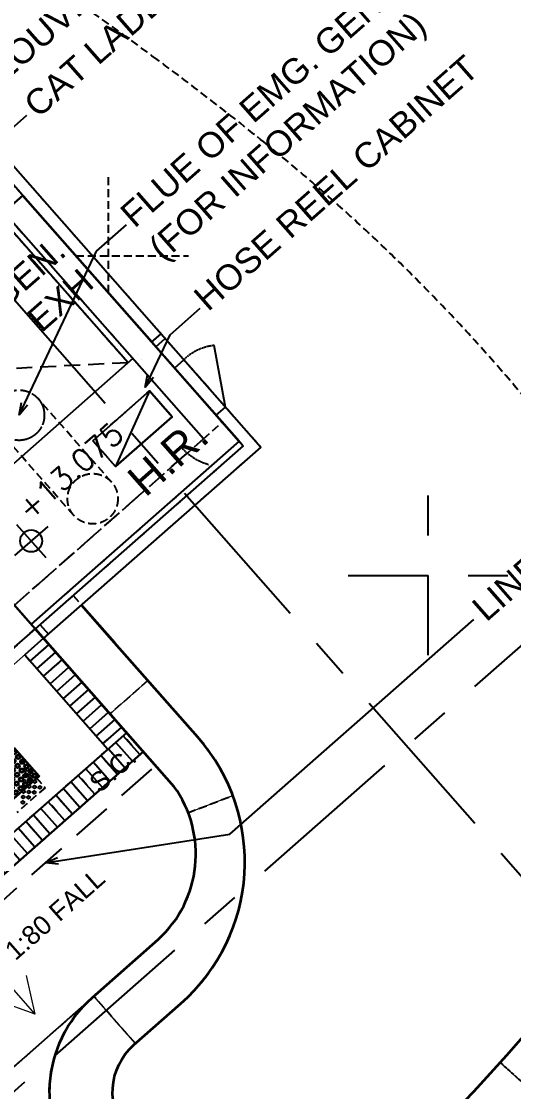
# Model space of a CAD drawing. Header units: millimetres. Extents: x 832728086 to 834530684, y 817551485 to 818349469.
# Drawn here: x 834331524 to 834335435, y 818002897 to 818011403 of the extents above; entities that cross this region are included whole.
import ezdxf

# ---------------------------------------------------------------- set-up
doc = ezdxf.new("R2010")
doc.units = ezdxf.units.MM
doc.header["$LTSCALE"] = 100
for name, pattern in [('Grid Line', [22.225, 12.7, -3.175, 3.175, -3.175]), ('Hidden', [9.525, 6.35, -3.175]), ('HIDDEN2', [4.7625, 3.175, -1.5875]), ('HIDDENX2', [19.05, 12.7, -6.35])]:
    doc.linetypes.add(name, pattern=pattern)
for name, color, linetype in [('+C-160', 160, 'Hidden'), ('+FS10', 10, 'Continuous'), ('000-Tactile-l', 8, 'Continuous'), ('A-COLS', 3, 'Continuous'), ('DLN020__', 6, 'Continuous'), ('DLN030_1', 1, 'Continuous'), ('DLN040__', 7, 'Continuous'), ('DLN220__', 7, 'Continuous'), ('DLN240__', 1, 'Continuous'), ('DLN370__', 7, 'Continuous'), ('DLN410__', 6, 'Continuous'), ('DLN580__', 4, 'Continuous'), ('DLN810__', 7, 'Continuous'), ('HATCH', 8, 'Continuous'), ('LEVEL', 7, 'Continuous'), ('STEEL', 6, 'Continuous')]:
    doc.layers.add(name, color=color, linetype=linetype)
for name, color, linetype, lineweight in [('000-edge seating element-b', 4, 'Continuous', 20), ('000-LAYOUT PROPOSAL W8', 1, 'Continuous', 35), ('A-WALL', 7, 'Continuous', 9), ('I-WALL', 7, 'Continuous', 9)]:
    doc.layers.add(name, color=color, linetype=linetype, lineweight=lineweight)
doc.layers.add('000-helpline', color=30, linetype='Continuous', lineweight=30, plot=False)
doc.styles.add('romans', font='romans.shx')
doc.styles.get("Standard").update_dxf_attribs({"font": 'swiss.ttf'})
doc.styles.add('Swis721tBT', font='swissl.ttf')
doc.dimstyles.new('INTDIM', dxfattribs={"dimtxt": 200, "dimasz": 125, "dimexe": 100, "dimexo": 150, "dimgap": 80, "dimtad": 1, "dimdec": 0, "dimzin": 9, "dimdsep": 46, "dimtxsty": 'Swis721tBT', "dimblk": 'OPEN30', "dimcen": -125, "dimclrd": 256, "dimclre": 256, "dimclrt": 2, "dimaunit": 1, "dimadec": 1, "dimazin": 0, "dimtfac": 0.444444, "dimtdec": 0, "dimtix": 1, "dimtmove": 2, "dimatfit": 3, "dimldrblk": 'OPEN30', "dimfxl": 0, "dimtolj": 1, "dimlwd": -1, "dimlwe": -1, "dimarcsym": 0})

# ---------------------------------------------------------------- blocks, each defined once
blk = doc.blocks.new('_Open30')
at = {"color": 0, "linetype": 'ByBlock', "lineweight": -2}
for p, q in [((-1, 0.268), (0, 0)), ((0, 0), (-1, -0.268)), ((0, 0), (-1, 0))]:
    blk.add_line(p, q, dxfattribs=at)
blk = doc.blocks.new('FSHR-V02')
for p, q in [((0, 0), (600, -272.7)), ((0, 0), (600, 0)), ((0, -272.7), (0, 0)), ((600, 0), (600, -272.7)), ((600, -272.7), (0, -272.7))]:
    blk.add_line(p, q)
blk = doc.blocks.new('ELEX')
at = {"layer": 'LEVEL'}
for p, q in [((0, 0.5), (0, -0.5)), ((0.5, 0), (-0.5, 0))]:
    blk.add_line(p, q, dxfattribs=at)
blk.add_circle((0, 0), 0.25, dxfattribs=at)
at = {"layer": 'LEVEL', "style": 'romans'}
blk.add_attdef('ELEX', (0.257, 0.354), '', height=0.5, dxfattribs=at)
blk = doc.blocks.new('tactile')
at = {"layer": '000-Tactile-l', "ltscale": 5e-05}
for radius, start, end in [(19.691, 262.7741, 352.53808), (19.516, 262.78632, 352.52562), (19.341, 262.79867, 352.51302)]:
    blk.add_arc((834323.3284, 818015.5097), radius, start, end, dxfattribs=at)
blk = doc.blocks.new('hazard warning tactile')
at = {"layer": '000-helpline', "ltscale": 0.015}
blk.add_lwpolyline([(0, 0), (225.2, 198.2), (423.4, -27), (198.2, -225.2)], close=True, dxfattribs=at)
at = {"layer": '000-Tactile-l', "ltscale": 0.015}
for centre, radius in [((223, 162.9), 17.5), ((223, 162.9), 12.5), ((147.9, 96.8), 17.5), ((147.9, 96.8), 12.5), ((185.4, 129.9), 17.5), ((185.4, 129.9), 12.5), ((218.5, 92.3), 17.5), ((218.5, 92.3), 12.5), ((256, 125.4), 17.5), ((256, 125.4), 12.5), ((289, 87.8), 17.5), ((289, 87.8), 12.5), ((35.3, -2.3), 17.5), ((35.3, -2.3), 12.5), ((72.8, 30.8), 17.5), ((72.8, 30.8), 12.5), ((105.9, -6.8), 17.5), ((110.4, 63.8), 17.5), ((105.9, -6.8), 12.5), ((110.4, 63.8), 12.5), ((143.4, 26.3), 17.5), ((143.4, 26.3), 12.5), ((176.4, -11.3), 17.5), ((180.9, 59.3), 17.5), ((176.4, -11.3), 12.5), ((180.9, 59.3), 12.5), ((214, 21.8), 17.5), ((214, 21.8), 12.5), ((247, -15.8), 17.5), ((251.5, 54.8), 17.5), ((251.5, 54.8), 12.5), ((284.5, 17.3), 17.5), ((284.5, 17.3), 12.5), ((322.1, 50.3), 17.5), ((322.1, 50.3), 12.5), ((355.1, 12.8), 17.5), ((355.1, 12.8), 12.5), ((68.3, -39.8), 17.5), ((68.3, -39.8), 12.5), ((101.4, -77.3), 17.5), ((101.4, -77.3), 12.5), ((138.9, -44.3), 17.5), ((138.9, -44.3), 12.5), ((171.9, -81.8), 17.5), ((171.9, -81.8), 12.5), ((209.5, -48.8), 17.5), ((209.5, -48.8), 12.5), ((242.5, -86.3), 17.5), ((242.5, -86.3), 12.5), ((247, -15.8), 12.5), ((280, -53.3), 17.5), ((280, -53.3), 12.5), ((313.1, -90.8), 17.5), ((317.6, -20.3), 17.5), ((313.1, -90.8), 12.5), ((317.6, -20.3), 12.5), ((350.6, -57.8), 17.5), ((350.6, -57.8), 12.5), ((388.1, -24.8), 17.5), ((388.1, -24.8), 12.5), ((134.4, -114.9), 17.5), ((134.4, -114.9), 12.5), ((167.4, -152.4), 17.5), ((167.4, -152.4), 12.5), ((205, -119.4), 17.5), ((205, -119.4), 12.5), ((238, -156.9), 17.5), ((238, -156.9), 12.5), ((275.5, -123.9), 17.5), ((275.5, -123.9), 12.5), ((200.4, -189.9), 17.5), ((200.4, -189.9), 12.5)]:
    blk.add_circle(centre, radius, dxfattribs=at)
blk = doc.blocks.new('A$C062A3D83')
at = {"layer": '+C-160', "ltscale": 0.1}
for p, q in [((7189.9, 6059.8, 3.7), (10093.1, 2759.1, 3.8)), ((8201.2, 4758), (7177.5, 5921.2)), ((8036.1, 4945.6, 3.7), (8201.2, 4758, 3.7)), ((8881.7, 3985.2), (8881.7, 4915)), ((8201.2, 4758, 3.7), (6549.6, 3304.5, 3.7)), ((6549.6, 3304.5), (8201.2, 4758)), ((8126.5, 4692.3, -1.2), (8201.6, 4758.4, -1.3)), ((8201.2, 4758, -1.3), (9951.9, 2769.1, 3.6)), ((9225.8, 3595, 6), (8201.7, 4758.5, 6.6)), ((9951.9, 2769.1, 3.6), (8201.7, 4757.8, 3.7)), ((8201.9, 4758, 7.4), (9952.8, 2769.9, 3.6)), ((9075.4, 3462.7, -1.8), (8051.8, 4625.9, 3.5)), ((9037.9, 3429.7, -1.8), (8014.2, 4592.8, 3.5)), ((8622.2, 4280), (9516.7, 4280)), ((9225.3, 3594.5, -1.9), (9300.1, 3660.4, -1.9)), ((9258.3, 3557, -1.9), (9333.2, 3622.8, -1.9)), ((9113, 3495.7, -1.8), (9113, 3495.7, -1.8)), ((9146, 3458.2, -1.8), (9146.1, 3458.2, -1.8)), ((9482, 3453.7, 1.6), (9407.2, 3388, 1.6)), ((9812.2, 3078.3, 1.6), (9482, 3453.7, 1.6)), ((9407.2, 3388, 1.6), (9737.5, 3012.5, 1.6)), ((6549.6, 3304.5, 3.7), (8300.7, 1314.9, 3.7)), ((8758.5, 2809.3, 3.7), (9208.9, 3205.7, 3.7)), ((9208.9, 3205.7, 3.7), (9389.1, 3001, 3.7)), ((8906.8, 2481.1, 0.9), (8322.4, 3145, 0.9)), ((9737.5, 3012.5, 1.6), (9812.2, 3078.3, 1.6)), ((9389.1, 3001, 3.7), (8938.7, 2604.6, 3.7)), ((8135.3, 1503.3, 3.7), (9786.4, 2957.1, 2.5)), ((8606.5, 2216.8, 0.9), (8022.2, 2880.7, 0.9)), ((8938.7, 2604.6, 3.7), (8758.5, 2809.3, 3.7)), ((9919.4, 2806, 4.4), (8267.9, 1352.6, 3.7)), ((9951.9, 2769.1, 3.6), (8300.9, 1315.1, 3.7)), ((10093.1, 2759.1, 3.8), (8367, 1240, 3.7)), ((9952.1, 2768.9), (8600.7, 1579.5)), ((9743.4, 2552.3, -1.1), (9743.5, 2552.3, -1.1)), ((8300.2, 1315.4), (7705.8, 1990.8)), ((8600.7, 1579.5), (9195.3, 903.8)), ((8931, 1204.1, 0), (8667, 1504.1, 0)), ((8931.3, 1204.3, 3.7), (8667.3, 1504.3, 3.7)), ((7755.9, 836.5), (8300.2, 1315.4)), ((8300.7, 1314.9, 3.7), (8113, 1149.7, 3.7)), ((8300.4, 1315.2, -0.2), (9402.7, 62.7, -0.2)), ((8300.7, 1315.4, 3.5), (8894.5, 640.6, 3.6)), ((8338.5, 1348.1, 3.7), (8404.5, 1273.1, 3.7)), ((8366.3, 1240.2, 0), (8216.5, 1108.3, 0)), ((9159.3, 339.3, 0), (8366.3, 1240.2, 0)), ((9591.8, 453.3, -0.1), (8931, 1204.1, 0)), ((8216.5, 1108.3, 0), (8877.3, 357.5, 0)), ((8261, 1057.8), (8410.8, 1189.7)), ((8313.4, 998.2), (8463.2, 1130.1)), ((8365.8, 938.6), (8515.7, 1070.5)), ((8418.3, 879), (8568.1, 1010.9)), ((8470.7, 819.5), (8620.6, 951.3)), ((8523.2, 759.9), (8673, 891.8)), ((9195.3, 903.8), (8895, 639.5)), ((8575.6, 700.3), (8725.5, 832.2)), ((8628, 640.7), (8777.9, 772.6)), ((8680.5, 581.1), (8830.3, 713)), ((8732.9, 521.5), (8882.8, 653.4)), ((8785.4, 461.9), (8935.2, 593.8)), ((8837.8, 402.4), (8987.7, 534.3)), ((4110.2, -3837.9, 0), (9027.1, 489.4, 0)), ((9131.7, 315.1), (8999.6, 465.2)), ((9027.1, 489.4, 0), (9159.3, 339.3, 0)), ((8877.3, 357.5, 0), (4110.2, -3837.9, 0)), ((9012.6, 210.2), (8880.4, 360.3)), ((9072.1, 262.6), (8940, 412.8)), ((4242.3, -3988, 0), (9159.3, 339.3, 0)), ((9159.3, 339.3, 0), (4242.3, -3988, 0)), ((8181.2, 277.6, -0.2), (8379.4, 52.4, -0.2)), ((8181.2, 277.6, -0.2), (8379.4, 52.4, -0.2)), ((8893.4, 105.3), (8761.3, 255.4)), ((8953, 157.7), (8820.9, 307.8)), ((8833.8, 52.9), (8701.7, 202.9)), ((8714.6, -52), (8582.5, 98.1)), ((8774.2, 0.4), (8642.1, 150.5)), ((8379.4, 52.4, -0.2), (8154.2, -145.8, -0.2)), ((8379.4, 52.4, -0.2), (8154.2, -145.8, -0.2)), ((8655, -104.5), (8522.9, 45.6)), ((8535.9, -209.3), (8403.8, -59.3)), ((8595.5, -156.9), (8463.4, -6.8)), ((9511.8, -147.6), (9869.6, -9.7)), ((8416.7, -314.2), (8284.6, -164.1)), ((8476.3, -261.8), (8344.2, -111.7)), ((8357.1, -366.7), (8225, -216.6)), ((8237.9, -471.5), (8105.8, -321.4)), ((8297.5, -419.1), (8165.4, -269)), ((8753.9, -1616.3, 0), (9275.8, -1155.4, 0)), ((8753.9, -1616.3, 0), (9275.8, -1155.4, 0)), ((9096.1, -1980.4), (8765.8, -1605.1)), ((8753.9, -1616.3, -0.1), (4997.6, -4922)), ((9084.2, -1991.6, 0), (9456.8, -1663.7, 0)), ((9084.2, -1991.6, 0), (9456.8, -1663.7, 0))]:
    blk.add_line(p, q, dxfattribs=at)
at = {"layer": '+C-160'}
for p, q in [((11421.7, 1105), (11421.7, 2375)), ((10786.7, 1740), (12056.7, 1740))]:
    blk.add_line(p, q, dxfattribs=at)
at = {"layer": '+C-160', "lineweight": 0, "ltscale": 0.1}
for p, q in [((8216.5, 1108.3, 3.6), (8877.3, 357.5, 3.5)), ((8876.8, 357.6, -0.1), (4109.9, -3837.6)), ((8877.1, 357.3, -0.1), (4110.2, -3837.9)), ((9159.1, 339.5, -0.1), (4242, -3987.7)), ((9159.3, 339.2, -0.1), (4242.3, -3988))]:
    blk.add_line(p, q, dxfattribs=at)
at = {"layer": '+C-160', "ltscale": 0.04}
blk.add_line((11996.4, -2134.2), (12369.3, -2467.3), dxfattribs=at)
at = {"layer": '+C-160', "ltscale": 0.1}
for centre, radius in [((8172.3, 3012.9, 0.9), 200), ((8756.7, 2349, 0.9), 200), ((8218.1, 190.2, -0.2), 11), ((8218.1, 190.2, -0.2), 11), ((8212.7, 105.6, -0.2), 11), ((8212.7, 105.6, -0.2), 11), ((8215.4, 147.9, -0.2), 11), ((8215.4, 147.9, -0.2), 11), ((8255.1, 102.9, -0.2), 11), ((8255.1, 102.9, -0.2), 11), ((8257.8, 145.2, -0.2), 11), ((8257.8, 145.2, -0.2), 11), ((8297.4, 100.2, -0.2), 11), ((8297.4, 100.2, -0.2), 11), ((8207.3, 20.9, -0.2), 11), ((8207.3, 20.9, -0.2), 11), ((8210, 63.2, -0.2), 11), ((8210, 63.2, -0.2), 11), ((8249.7, 18.2, -0.2), 11), ((8249.7, 18.2, -0.2), 11), ((8252.4, 60.5, -0.2), 11), ((8252.4, 60.5, -0.2), 11), ((8292, 15.5, -0.2), 11), ((8292, 15.5, -0.2), 11), ((8294.7, 57.8, -0.2), 11), ((8294.7, 57.8, -0.2), 11), ((8337, 55.1, -0.2), 11), ((8337, 55.1, -0.2), 11), ((8201.9, -63.8, -0.2), 11), ((8201.9, -63.8, -0.2), 11), ((8204.6, -21.5, -0.2), 11), ((8204.6, -21.5, -0.2), 11), ((8247, -24.2, -0.2), 11), ((8247, -24.2, -0.2), 11)]:
    blk.add_circle(centre, radius, dxfattribs=at)
at = {"layer": '+C-160'}
for centre, radius, start, end in [((594.8, 8067.2), 15296.7, 311.85831, 358.47143), ((594.8, 8067.2), 15296.7, 311.85831, 358.47143), ((566.6, 8074.5), 15825.1, 311.98712, 358.44694), ((566.6, 8074.5), 15825.1, 311.98712, 358.44694)]:
    blk.add_arc(centre, radius, start, end, dxfattribs=at)
at = {"layer": '+C-160', "ltscale": 0.01}
for radius, end in [(23125.1, 358.75793), (22625.1, 358.75793), (22625.1, 358.75793), (22325.1, 358.75793), (17125.1, 358.44694), (23125.1, 358.44694)]:
    blk.add_arc((566.6, 8074.5), radius, 260.04071, end, dxfattribs=at)
at = {"layer": '+C-160', "ltscale": 0.1}
for centre, radius, start, end in [((-21451.1, -35774.8), 51725.3, 53.56515, 55.37583), ((-5119.1, -13618), 24199.7, 50.98437, 53.51902), ((933.7, -6258), 14670.9, 38.73206, 51.25588), ((8465.8, -537.7, -0.1), 1500, 311.3502, 41.3502), ((8655.9, -475.2, -0.2), 920.3, 312.34396, 35.75893), ((9414.5, -2367, 0), 1000, 131.3502, 221.3502), ((9414.5, -2367, 0), 1000, 131.3502, 221.3502), ((9414.5, -2367, 0), 500, 131.3502, 221.35019), ((9414.5, -2367, 0), 500, 131.3502, 221.35019)]:
    blk.add_arc(centre, radius, start, end, dxfattribs=at)
at = {"layer": '+C-160', "ltscale": 4}
blk.add_open_spline([(-72340.3, -33621), (-20541.3, 11966), (31257.7, 57553)], degree=2, dxfattribs=at)

msp = doc.modelspace()

# ---------------------------------------------------------------- hatches: boundary and pattern name
at = {"layer": 'STEEL'}
h = msp.add_hatch(dxfattribs=at)
h.set_pattern_fill('LINE', color=256, scale=25)
h.set_pattern_definition([(41.3502, (834261456.505, 817978850.03), (-52.439854, 59.58567), [])])
h.paths.add_polyline_path([(834331699.6348, 818006500.2219), (834331549.8048, 818006368.3616), (834332210.5545, 818005617.5644), (834332360.4366, 818005749.4719)])
h = msp.add_hatch(dxfattribs=at)
h.set_pattern_fill('LINE', color=256, scale=25, angle=90)
h.set_pattern_definition([(131.3502, (834261456.505, 817978850.03), (-59.58567, -52.439854), [])])
h.paths.add_polyline_path([(834332360.4366, 818005749.4719), (834332210.5545, 818005617.5644), (834332210.6089, 818005617.5026), (834327443.4682, 818001422.1713), (834327575.6105, 818001272.0223), (834332492.5886, 818005599.3314)])

# ---------------------------------------------------------------- linework, layer by layer
at = {"layer": '+FS10', "elevation": 3.6859}
msp.add_lwpolyline([(834332091.8341, 818008069.3218), (834332542.2455, 818008465.7175), (834332722.4254, 818008260.9851), (834332272.014, 818007864.5894)], close=True, dxfattribs=at)
for p, q in [((834333252.7119, 818008066.0662, 4.3639), (834331535.032, 818010017.8709, 3.6859)), ((834332446.3223, 818008755.7528, -1.8416), (834332446.3293, 818008755.7589, -1.8416)), ((834332479.3577, 818008718.2206, -1.8416), (834332479.3726, 818008718.2337, -1.8416)), ((834333252.6975, 818008066.0536, 4.3638), (834331601.2001, 818006612.658, 3.6859))]:
    msp.add_line(p, q)
at = {"linetype": 'HIDDEN2', "ltscale": 0.5}
msp.add_line((834331468.6288, 818006763.299, 3.6859), (834332970.0068, 818008085.3652, 2.5748), dxfattribs=at)
at = {"layer": '000-edge seating element-b', "ltscale": 0.04}
for p, q in [((834332845.1553, 818005112.4614), (834333202.8822, 818005250.338)), ((834332429.3943, 818003279.587), (834332099.0645, 818003654.9299))]:
    msp.add_line(p, q, dxfattribs=at)
for points in [[(834332528.6247, 818006163.8398), (834332228.3496, 818005899.5768)], [(834335329.6683, 818003125.8508), (834335702.5796, 818002792.7785)]]:
    msp.add_lwpolyline(points, dxfattribs=at)
at = {"layer": '000-LAYOUT PROPOSAL W8'}
for p, q in [((834332264.3609, 818006464.1141, 0), (834332000.3366, 818006764.1107, 0.0293)), ((834332264.6063, 818006464.3301, 3.6859), (834332000.582, 818006764.3267, 3.7151)), ((834331633.7568, 818006575.193, -0.1607), (834332736.0469, 818005322.6979, -0.1777)), ((834332925.1257, 818005713.3089, -0.1074), (834332264.3609, 818006464.1141, 0))]:
    msp.add_line(p, q, dxfattribs=at)
for points in [[(834326716.7875, 818002247.8961), (834328332.8322, 818000411.59, -0.547730429), (834327511.6147, 817997927.1536, -0.101365112), (834321162.9588, 817997747.9615, 0.020132675), (834318052.8642, 817998165.8414, -0.09051657), (834312866.7281, 817999622.6308, -0.500814433), (834312567.6984, 818001196.0289, 0.074950268), (834317681.8758, 818008815.0045, -0.130248665), (834326675.6781, 818019480.223, -0.215588354), (834338804.9966, 818021768.92, -0.388923923), (834340310.3526, 818019524.3914, 0.031000661), (834339719.1424, 818012905.6651, -0.205542559), (834334486.2786, 818001571.8638)], [(834326716.7875, 818002247.8961), (834328332.8322, 818000411.59, -0.547730429), (834327511.6147, 817997927.1536, -0.101365112), (834321162.9588, 817997747.9615, 0.020132675), (834318052.8642, 817998165.8414, -0.09051657), (834312866.7281, 817999622.6308, -0.500814433), (834312567.6984, 818001196.0289, 0.074950268), (834317681.8758, 818008815.0045, -0.130248665), (834326675.6781, 818019480.223, -0.215588354), (834338804.9966, 818021768.92, -0.388923923), (834340310.3526, 818019524.3914, 0.031000661), (834339719.1424, 818012905.6651, -0.205542559), (834334486.2786, 818001571.8638)], [(834326341.4213, 818001917.5458), (834327957.4895, 818000081.2601, -0.538605233), (834327397.5004, 817998413.9574, -0.101365112), (834321249.433, 817998240.427, 0.020132675), (834318099.4479, 817998663.6666, -0.09051657), (834313086.183, 818000071.8964, -0.500814433), (834312936.6681, 818000858.5954, 0.074950268), (834318133.9226, 818008601.3371, -0.130248665), (834326962.5934, 818019070.736, -0.215588354), (834338687.0302, 818021283.0353, -0.388923923), (834339816.0472, 818019599.6389, 0.031000661), (834339219.3261, 818012919.2164, -0.206239794), (834334135.4331, 818001934.3564)], [(834326341.4213, 818001917.5458), (834327957.4895, 818000081.2601, -0.538605233), (834327397.5004, 817998413.9574, -0.101365112), (834321249.433, 817998240.427, 0.020132675), (834318099.4479, 817998663.6666, -0.09051657), (834313086.183, 818000071.8964, -0.500814433), (834312936.6681, 818000858.5954, 0.074950268), (834318133.9226, 818008601.3371, -0.130248665), (834326962.5934, 818019070.736, -0.215588354), (834338687.0302, 818021283.0353, -0.388923923), (834339816.0472, 818019599.6389, 0.031000661), (834339219.3261, 818012919.2164, -0.206239794), (834334135.4331, 818001934.3564)]]:
    msp.add_lwpolyline(points, format="xyb", dxfattribs=at)
at = {"layer": '000-LAYOUT PROPOSAL W8', "elevation": 0.0041}
for points in [[(834332490.3837, 818001671.9502), (834331997.1527, 818002232.3922, -0.414213558), (834332087.1788, 818003643.7374), (834332609.129, 818004104.6353)], [(834332490.3837, 818001671.9502), (834331997.1527, 818002232.3922, -0.414213558), (834332087.1788, 818003643.7374), (834332609.129, 818004104.6353)], [(834332767.4101, 818002108.2948), (834332372.4956, 818002562.722, -0.414213558), (834332417.5086, 818003268.3946), (834332790.0866, 818003596.2911)], [(834332767.4101, 818002108.2948), (834332372.4956, 818002562.722, -0.414213558), (834332417.5086, 818003268.3946), (834332790.0866, 818003596.2911)]]:
    msp.add_lwpolyline(points, format="xyb", dxfattribs=at)
at = {"layer": '000-LAYOUT PROPOSAL W8'}
for centre, radius, start, end in [((834331799.0972, 818004722.3196, -0.1074), 1500, 311.35019592, 41.35019591), ((834331989.2059, 818004784.8727, -0.1716), 920.3409, 312.3439617, 35.75892982)]:
    msp.add_arc(centre, radius, start, end, dxfattribs=at)
at = {"layer": 'A-COLS'}
for p, q in [((834332559.0695, 818008855.0109, 5.9726), (834331535.0547, 818010018.5736, 6.569)), ((834332371.2025, 818008689.7451, -1.8416), (834331347.557, 818009852.8796, 3.5115)), ((834332970.0289, 818008085.3401, 2.5748), (834331385.0913, 818009885.9126, 3.5115))]:
    msp.add_line(p, q, dxfattribs=at)
at = {"layer": 'A-COLS', "ltscale": 5}
msp.add_line((834332408.7367, 818008722.7781, -1.8416), (834330907.2196, 818007401.2271, 3.6859), dxfattribs=at)
at = {"layer": 'A-COLS', "linetype": 'Hidden', "ltscale": 0.5}
msp.add_line((834327674.9334, 818001159.1582), (834332591.691, 818005486.9118), dxfattribs=at)
at = {"layer": 'A-COLS'}
msp.add_lwpolyline([(834330323.3188, 818011016.1807), (834330323.2445, 818011016.2652), (834330510.8094, 818011181.1784), (834328671.0738, 818009562.1522), (834329529.702, 818008586.6186), (834325889.3782, 818005382.7582), (834327805.2477, 818003205.8182), (834328349.2163, 818003685.109), (834328184.328, 818003872.4662), (834327827.7516, 818003558.6583), (834326242.1779, 818005360.2933), (834329695.3192, 818008399.3322), (834331280.9055, 818006597.6924), (834330924.3328, 818006283.8757), (834331089.2398, 818006096.4974), (834331633.4864, 818006575.4761), (834331039.1052, 818007250.8731), (834329882.9464, 818008564.5504), (834331534.4699, 818010018.0148), (834330510.7643, 818011181.2176), (834330323.2896, 818011016.2259)], dxfattribs=at)
at = {"layer": 'A-WALL', "ltscale": 5}
msp.add_lwpolyline([(834331089.2398, 818006096.4974), (834331155.4767, 818006021.26), (834331700.3112, 818006500.0659), (834331634.256, 818006575.1438), (834331089.8205, 818006095.8377)], dxfattribs=at)
at = {"layer": 'DLN020__', "linetype": 'Grid Line'}
for p, q in [((834373302.9952, 817961649.638), (834309505.3443, 818034140.7982)), ((834349425.0358, 818018703.2651), (834280087.1053, 817957680.6925))]:
    msp.add_line(p, q, dxfattribs=at)
at = {"layer": 'DLN220__', "color": 4, "linetype": 'HIDDENX2', "ltscale": 0.1}
msp.add_line((834332371.3115, 818008689.8411, 3.7562), (834329883.8222, 818008564.6825, 3.6859), dxfattribs=at)
at = {"layer": 'DLN240__', "color": 1}
for p, q in [((834331634.0022, 818006575.409, 3.5252), (834332227.8279, 818005900.6649, 3.6095)), ((834332087.1788, 818003643.7374, -0.1033), (834328330.9423, 818000338.0544))]:
    msp.add_line(p, q, dxfattribs=at)
at = {"layer": 'DLN370__', "color": 8, "lineweight": 0}
for p, q in [((834331549.8139, 818006368.3512, 3.5841), (834332210.6089, 818005617.5026, 3.514)), ((834332210.0993, 818005617.5868, -0.144), (834327443.2156, 818001422.458)), ((834332210.3635, 818005617.2866, -0.144), (834327443.4797, 818001422.1578)), ((834332492.3698, 818005599.5801, -0.1485), (834327575.3459, 818001272.3195)), ((834332492.6339, 818005599.2799, -0.1485), (834327575.6101, 818001272.0194))]:
    msp.add_line(p, q, dxfattribs=at)
at = {"layer": 'DLN410__'}
for p, q in [((834330522.9369, 818011319.6199), (834333426.1126, 818008018.9244, 0.1606)), ((834331459.5845, 818009952.146, -4.931), (834331534.6537, 818010018.2189, -5.0048)), ((834331459.8418, 818009952.3485, -1.2451), (834331534.9112, 818010018.4211, -1.3189)), ((834331534.2095, 818010017.7836, -4.9466), (834333284.9478, 818008028.9324, -0.0798)), ((834331534.467, 818010017.9858, -1.2607), (834333252.4493, 818008065.8352, 4.3637)), ((834331534.9291, 818010017.8046, 3.6859), (834333285.8431, 818008029.7209, -0.0799)), ((834332558.3567, 818008854.3416, -5.5431), (834332633.1837, 818008920.2038, -5.5431)), ((834332591.394, 818008816.8111, -5.5431), (834332666.213, 818008882.6663, -5.5431)), ((834332740.1978, 818008647.6676, 1.5944), (834332815.0168, 818008713.5227, 1.5944)), ((834333070.4585, 818008272.264, 1.5944), (834333145.2775, 818008338.1192, 1.5944)), ((834333284.9478, 818008028.9324, -0.0798), (834331633.9967, 818006574.9324, 0.0001)), ((834333426.1313, 818008018.9031, 0.1606), (834331700.0629, 818006499.864, 0.0001)), ((834333076.5099, 818007812.1644, -4.7475), (834333076.5757, 818007812.0896, -4.7476)), ((834333076.7617, 818007812.3626, -1.0616), (834333076.8275, 818007812.2879, -1.0617)), ((834331671.5288, 818006607.9679, 0.0001), (834331737.5949, 818006532.8995, 0.0001))]:
    msp.add_line(p, q, dxfattribs=at)
at = {"layer": 'DLN410__', "linetype": 'HIDDENX2'}
msp.add_line((834333145.3119, 818008338.174, 0.1451), (834333054.4906, 818008826.4378, 0.1451), dxfattribs=at)
at = {"layer": 'DLN410__', "linetype": 'Grid Line', "ltscale": 0.01}
for centre, radius, start, end in [((834333091.4582, 818008438.3216, -2.8786), 390.0462, 95.40097766, 135.07271705), ((834333145.2365, 818008337.2535, 3.831), 475.0053, 221.13276542, 253.63511111)]:
    msp.add_arc(centre, radius, start, end, dxfattribs=at)
at = {"layer": 'DLN810__', "linetype": 'HIDDEN2', "ltscale": 0.25}
msp.add_circle((834331505.6358, 818008272.9189, 0.9221), 200, dxfattribs=at)
at = {"layer": 'HATCH', "elevation": 3.6859}
msp.add_lwpolyline([(834328671.3194, 818009562.3684), (834330510.8094, 818011181.1784), (834330642.9246, 818011031.2164), (834328990.896, 818009577.1083), (834329717.7833, 818008752.2234), (834331369.3696, 818010205.6129), (834331534.4699, 818010018.0148), (834329882.9584, 818008564.5609), (834331633.4947, 818006575.4796), (834331445.797, 818006410.339), (834329695.3192, 818008399.3322), (834326242.1779, 818005360.2933), (834327992.8769, 818003371.1485), (834327805.2528, 818003205.8125), (834325889.3901, 818005382.7687), (834329529.702, 818008586.6186)], close=True, dxfattribs=at)
at = {"layer": 'I-WALL', "color": 1}
for q in [(834330728.544, 818004539.1277), (834331563.7725, 818003820.7827), (834331334.9447, 818003619.397)]:
    msp.add_line((834331633.0817, 818003511.3314), q, dxfattribs=at)
at = {"layer": 'STEEL', "elevation": 0}
msp.add_lwpolyline([(834327443.4799, 818001422.158), (834327575.6103, 818001272.0196), (834332492.5886, 818005599.3314), (834331699.6348, 818006500.2219), (834331549.8048, 818006368.3616), (834332210.6089, 818005617.5026), (834327443.4682, 818001422.1713)], dxfattribs=at)
msp.add_lwpolyline([(834327443.4682, 818001422.1713), (834332360.4463, 818005749.4804), (834332492.5886, 818005599.3314), (834327575.6105, 818001272.0223)], close=True, dxfattribs=at)

# ---------------------------------------------------------------- block references
at = {"layer": '+C-160', "ltscale": 5}
msp.add_blockref('A$C062A3D83', (834323333.3128, 818005260.0327), dxfattribs=at)
at = {"rotation": 270.0000001004078}
msp.add_blockref('hazard warning tactile', (834331466.8618, 818005629.6076, -0.0703), dxfattribs=at)
at = {"layer": '000-Tactile-l', "xscale": 1000, "yscale": 1000, "zscale": 1000}
msp.add_blockref('tactile', (-56.4905, -49.2817, -0.0703), dxfattribs=at)
at = {"layer": 'DLN580__', "xscale": -1, "rotation": 41.35019575870611}
msp.add_blockref('FSHR-V02', (834332542.2455, 818008465.7175, 3.6859), dxfattribs=at)
at = {"layer": 'LEVEL', "xscale": 349.9999998060248, "yscale": 349.9999998060248, "zscale": 349.9999998060248, "rotation": 41.35019581534341}
msp.add_blockref('ELEX', (834331600.828, 818007273.8006, 3.6859), dxfattribs=at).add_auto_attribs({'ELEX': '+13.075'})

# ---------------------------------------------------------------- texts
at = {"layer": 'A-WALL', "insert": (834331760.2435, 818009703.859, 2.6439), "char_height": 200, "width": 1808.188549, "attachment_point": 3, "rotation": 41.35019577, "line_spacing_factor": 1.00667}
msp.add_mtext('EMG.GEN.\\PEXH', dxfattribs=at)
at = {"layer": 'DLN040__', "color": 0, "char_height": 350, "width": 4508.729432, "attachment_point": 1, "rotation": 41.35019579}
for s, insert in [('{\\H0.57143x;LOUVRE AT LOW LEVEL}', (834331263.1078, 818011071.486, 4.4846)), ('{\\H0.57143x;CAT LADDER TO ROOF}', (834331523.8065, 818010777.8353, -0.0028)), ('{\\H0.57143x;FLUE OF EMG. GEN.}', (834332290.4208, 818009904.3308, 3.6156)), ('{\\H0.57143x;(FOR INFORMATION)}', (834332515.5305, 818009640.1071, 3.6156)), ('{\\H0.57143x;HOSE REEL CABINET}', (834332874.0489, 818009241.2594, 3.6156)), ('{\\H0.57143x;LINE OF CANOPY OVER}', (834335085.8313, 818006774.1855, -3.6886))]:
    msp.add_mtext(s, dxfattribs=dict(at, insert=insert))
at = {"layer": 'DLN040__', "color": 0, "char_height": 150, "width": 6419.990864, "attachment_point": 9, "rotation": 41.35019583, "line_spacing_factor": 1.00667}
for insert in [(834332453.0387, 818005532.1027, -0.0703), (834332453.3028, 818005531.8025, -0.0703)]:
    msp.add_mtext('S.C.', dxfattribs=dict(at, insert=insert))
at = {"layer": 'DLN580__', "insert": (834332342.9523, 818007801.4214, 3.6859), "char_height": 250, "attachment_point": 1, "rotation": 41.41807054}
msp.add_mtext_dynamic_manual_height_columns('H.R.', width=4603.782738, gutter_width=1, heights=[0], dxfattribs=at)
at = {"layer": 'I-WALL', "color": 1, "ltscale": 0.01}
msp.add_text('1:80 FALL ', height=150, rotation=41.35019447, dxfattribs=at).set_placement((834331475.4469, 818003932.2891))

# ---------------------------------------------------------------- leaders
at = {"layer": 'DLN030_1', "color": 1}
for points in [[(834330341.8929, 818009344.312), (834330550.5588, 818009761.4886), (834331566.3453, 818010656.5097)], [(834331505.6358, 818008272.9189, 3.6183), (834332120.7804, 818009575.6153, 3.6183), (834332359.8665, 818009786.0562, 3.6183)], [(834332505.7585, 818008492.6124, 3.6183), (834332704.4085, 818008912.5439, 3.6183), (834332943.4945, 818009122.9847, 3.6183)], [(834331715.0091, 818004715.2521), (834333179.4597, 818004941.9806), (834335119.7708, 818006649.5997)], [(834334729.9766, 818002124.866), (834335557.0149, 818002240.4432), (834337459.5314, 818003914.8002)]]:
    msp.add_leader(points, dimstyle='INTDIM', override={"dimtxt": 100, "dimasz": 100, "dimgap": 30, "dimtad": 0, "dimarcsym": 2}, dxfattribs=at)

doc.saveas('drawing.dxf')
